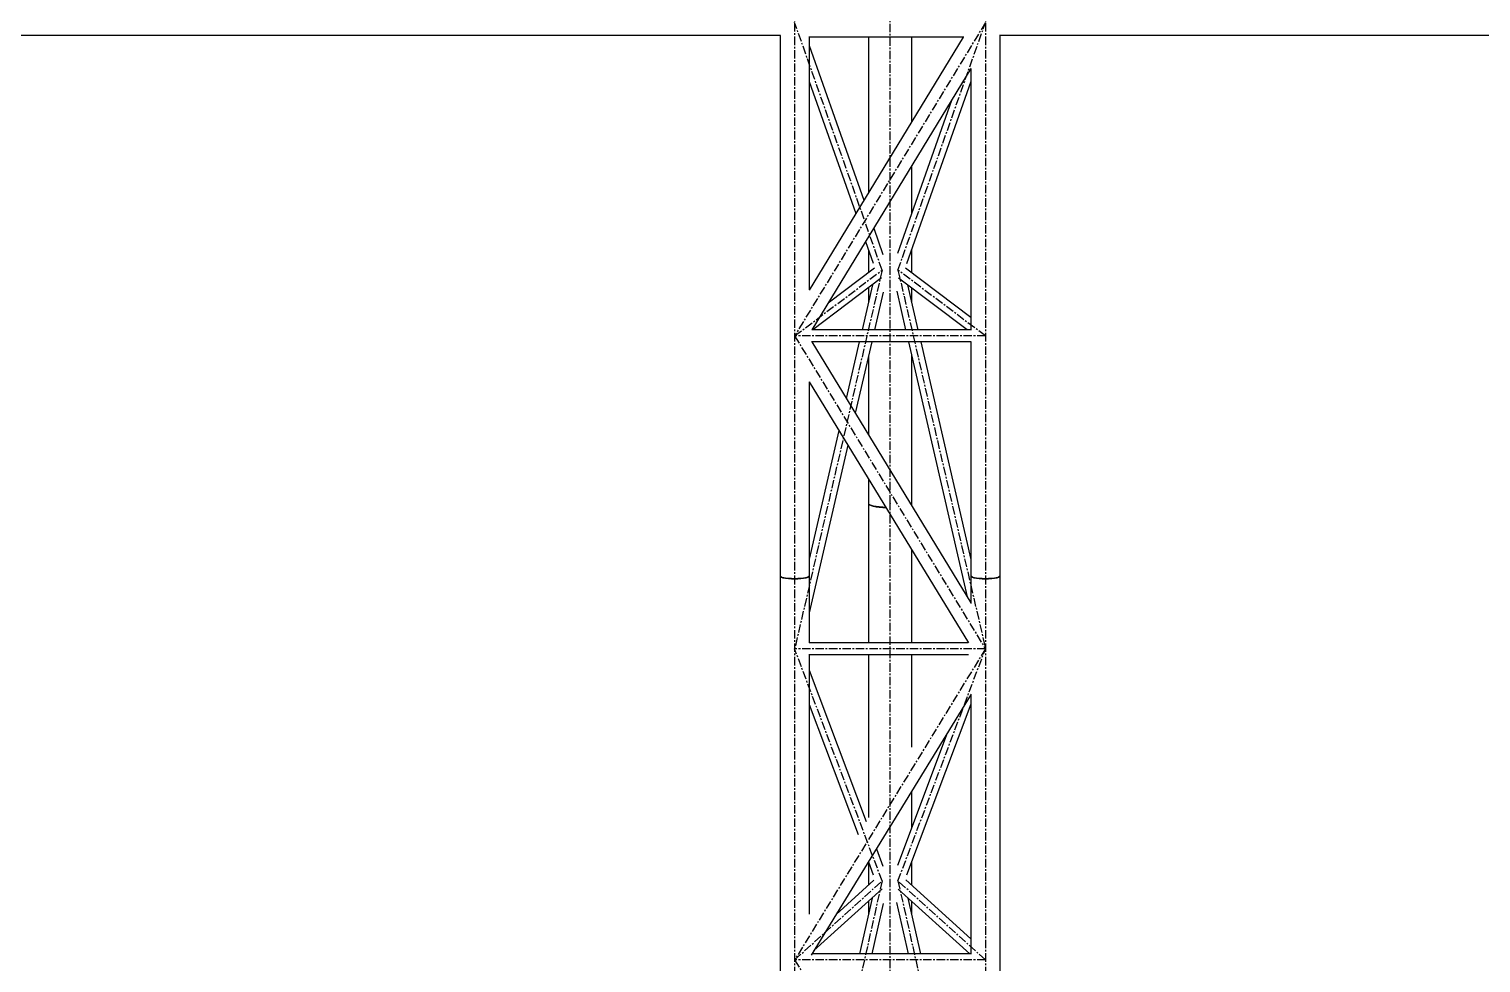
# Model space of a CAD drawing. Header units: millimetres. Extents: x 5143 to 30813, y 232 to 21408.
# Drawn here: x 14363 to 15732, y 3234 to 4114 of the extents above; entities that cross this region are included whole.
import ezdxf

# ---------------------------------------------------------------- set-up
doc = ezdxf.new("R2010")
doc.units = ezdxf.units.MM
doc.header["$LTSCALE"] = 0.25
doc.linetypes.add('CENTER', pattern=[50.8, 31.75, -6.35, 6.35, -6.35])
doc.linetypes.add('XKITLINE00', pattern=[0])

msp = doc.modelspace()

# ---------------------------------------------------------------- linework, layer by layer
at = {"color": 8, "linetype": 'CENTER'}
for p, q in [((15175, 3666.9), (15175, 4835.7)), ((15085, 4780.4), (15085, 3598.6)), ((15265, 4780.4), (15265, 3598.6)), ((15167.5, 3887.2), (15085, 4120.6)), ((15265, 4120.6), (15085, 3825.1)), ((15182.5, 3887.2), (15265, 4120.6)), ((15167.5, 3887.2), (15085, 3530.1)), ((15085, 3825.1), (15167.5, 3887.2)), ((15182.5, 3887.2), (15265, 3530.1)), ((15265, 3825.1), (15182.5, 3887.2)), ((15085, 3825.1), (15265, 3530.1)), ((15265, 3825.1), (15085, 3825.1)), ((15175, 2505.2), (15175, 3666.9)), ((15085, 3598.6), (15085, 2425.1)), ((15265, 3598.6), (15265, 2425.1)), ((15167.5, 3311.2), (15085, 3530.1)), ((15265, 3530.1), (15085, 3236.7)), ((15265, 3530.1), (15085, 3530.1)), ((15182.5, 3311.2), (15265, 3530.1)), ((15167.5, 3311.2), (15085, 2943.3)), ((15085, 3236.7), (15167.5, 3311.2)), ((15182.5, 3311.2), (15265, 2943.3)), ((15265, 3236.7), (15182.5, 3311.2)), ((15085, 3236.7), (15265, 2943.3)), ((15265, 3236.7), (15085, 3236.7))]:
    msp.add_line(p, q, dxfattribs=at)
at = {"color": 8, "linetype": 'XKITLINE00'}
for p, q in [((15071.7, 4108.4), (13638.3, 4108.4)), ((15071.3, 4108.4), (15071.3, 3598.6)), ((15244.5, 4106.9), (15098.4, 4106.9)), ((15098.6, 4106.9), (15098.6, 3868.5)), ((15243.9, 4106.9), (15098.6, 3868.4)), ((15098.6, 4099.1), (15150.2, 3953.1)), ((15154.7, 4106.9), (15154.7, 3960.5)), ((15195.3, 4106.9), (15195.3, 4027.1)), ((16711.7, 4108.4), (15278.3, 4108.4)), ((15278.6, 4108.4), (15278.6, 3598.6)), ((15251.3, 4077.2), (15101.1, 3830.7)), ((15251.3, 4077.2), (15251.3, 3830.6)), ((15098.6, 4064.9), (15142.6, 3940.6)), ((15251.3, 4064.9), (15190.6, 3893.1)), ((15233, 4047.1), (15181.9, 3902.7)), ((15195.3, 3985.2), (15195.3, 3940.4)), ((15159.6, 3926.6), (15168.3, 3901.9)), ((15152, 3914.1), (15159.2, 3893.7)), ((15154.7, 3906.3), (15154.7, 3884.7)), ((15195.3, 3906.4), (15195.3, 3884.7)), ((15167, 3879.8), (15102, 3830.8)), ((15160.3, 3888.9), (15116.6, 3856)), ((15247.9, 3830.8), (15183.1, 3879.6)), ((15251.3, 3842.5), (15189.5, 3889.1)), ((15158.4, 3873.3), (15148.6, 3830.8)), ((15154.7, 3870.5), (15154.7, 3857.1)), ((15168.5, 3866.4), (15160.3, 3830.8)), ((15181.3, 3867.3), (15189.7, 3830.8)), ((15191.5, 3873.3), (15201.3, 3830.8)), ((15195.3, 3870.4), (15195.3, 3856.9)), ((15251.3, 3830.8), (15101.3, 3830.8)), ((15251.4, 3819.4), (15101, 3819.4)), ((15101.2, 3819.4), (15251.3, 3573.4)), ((15146, 3819.4), (15133.7, 3766.2)), ((15157.7, 3819.4), (15142.2, 3752.3)), ((15192.4, 3819.4), (15247.9, 3579.1)), ((15204, 3819.4), (15251.3, 3614.3)), ((15251.3, 3819.4), (15251.3, 3598.6)), ((15154.7, 3806.5), (15154.7, 3731.8)), ((15195.3, 3806.7), (15195.3, 3666.9)), ((15098.6, 3781.8), (15098.6, 3598.6)), ((15098.7, 3781.8), (15248.9, 3535.6)), ((15126.7, 3735.9), (15098.6, 3614.5)), ((15135.2, 3722), (15098.6, 3563.9)), ((15154.7, 3689.9), (15154.7, 3666.9)), ((15154.7, 3666.9), (15155, 3666.2)), ((15154.7, 3666.9), (15154.7, 3535.8)), ((15154.7, 3666.9), (15155, 3666.3)), ((15155.9, 3665.7), (15155, 3666.3)), ((15155.9, 3665.5), (15155, 3666.2)), ((15157.4, 3665.1), (15155.9, 3665.7)), ((15157.4, 3664.8), (15155.9, 3665.5)), ((15159.4, 3664.6), (15157.4, 3665.1)), ((15159.4, 3664.2), (15157.4, 3664.8)), ((15160.3, 3664.3), (15158.9, 3664.7)), ((15161.9, 3664.2), (15159.4, 3664.6)), ((15161.9, 3663.6), (15159.4, 3664.2)), ((15162.7, 3663.8), (15160.3, 3664.3)), ((15164.8, 3663.8), (15161.9, 3664.2)), ((15164.8, 3663.2), (15161.9, 3663.6)), ((15165.4, 3663.4), (15162.7, 3663.8)), ((15168.1, 3663.5), (15164.8, 3663.8)), ((15168.1, 3662.9), (15164.8, 3663.2)), ((15168.5, 3663.1), (15165.4, 3663.4)), ((15170.9, 3663.4), (15168.1, 3663.5)), ((15171.3, 3662.7), (15168.1, 3662.9)), ((15171.2, 3663), (15168.5, 3663.1)), ((15195, 3666.3), (15194.8, 3666.2)), ((15195, 3666.2), (15194.8, 3666)), ((15195.3, 3666.9), (15195, 3666.2)), ((15195.3, 3666.9), (15195, 3666.3)), ((15195.3, 3666.9), (15195.3, 3665.3)), ((15195.3, 3623.4), (15195.3, 3535.8)), ((15071.3, 3598.6), (15071.7, 3598.1)), ((15071.3, 3598.6), (15071.3, 2425.1)), ((15071.3, 3598.6), (15071.7, 3598)), ((15072.7, 3597.6), (15071.7, 3598.1)), ((15072.7, 3597.4), (15071.7, 3598)), ((15074.3, 3597.1), (15072.7, 3597.6)), ((15074.3, 3596.8), (15072.7, 3597.4)), ((15074.8, 3596.9), (15073.2, 3597.4)), ((15076.5, 3596.7), (15074.3, 3597.1)), ((15076.5, 3596.3), (15074.3, 3596.8)), ((15076.9, 3596.4), (15074.8, 3596.9)), ((15079.1, 3596.4), (15076.5, 3596.7)), ((15079.1, 3596), (15076.5, 3596.3)), ((15079.3, 3596.1), (15076.9, 3596.4)), ((15082, 3596.3), (15079.1, 3596.4)), ((15082, 3595.8), (15079.1, 3596)), ((15082.1, 3595.9), (15079.3, 3596.1)), ((15085, 3596.2), (15082, 3596.3)), ((15085, 3595.7), (15082, 3595.8)), ((15085, 3595.8), (15082.1, 3595.9)), ((15088, 3596.3), (15085, 3596.2)), ((15087.9, 3595.9), (15085, 3595.8)), ((15088, 3595.8), (15085, 3595.7)), ((15090.7, 3596.1), (15087.9, 3595.9)), ((15090.9, 3596.4), (15088, 3596.3)), ((15090.9, 3596), (15088, 3595.8)), ((15093.1, 3596.4), (15090.7, 3596.1)), ((15093.5, 3596.7), (15090.9, 3596.4)), ((15093.5, 3596.3), (15090.9, 3596)), ((15095.2, 3596.9), (15093.1, 3596.4)), ((15095.7, 3597.1), (15093.5, 3596.7)), ((15095.7, 3596.8), (15093.5, 3596.3)), ((15096.8, 3597.4), (15095.2, 3596.9)), ((15097.3, 3597.6), (15095.7, 3597.1)), ((15097.3, 3597.4), (15095.7, 3596.8)), ((15098.3, 3598.1), (15097.3, 3597.6)), ((15098.3, 3598), (15097.3, 3597.4)), ((15098.6, 3598.6), (15098.3, 3598.1)), ((15098.6, 3598.6), (15098.3, 3598)), ((15098.6, 3598.6), (15098.6, 3535.6)), ((15251.3, 3598.6), (15251.7, 3598.1)), ((15251.3, 3598.6), (15251.3, 3572.8)), ((15251.3, 3598.6), (15251.7, 3598)), ((15252.7, 3597.6), (15251.7, 3598.1)), ((15252.7, 3597.4), (15251.7, 3598)), ((15254.3, 3597.1), (15252.7, 3597.6)), ((15254.3, 3596.8), (15252.7, 3597.4)), ((15254.8, 3596.9), (15253.2, 3597.4)), ((15256.5, 3596.7), (15254.3, 3597.1)), ((15256.5, 3596.4), (15254.3, 3596.8)), ((15256.9, 3596.5), (15254.8, 3596.9)), ((15259.1, 3596.4), (15256.5, 3596.7)), ((15259.1, 3596), (15256.5, 3596.4)), ((15259.3, 3596.1), (15256.9, 3596.5)), ((15262, 3596.3), (15259.1, 3596.4)), ((15262, 3595.8), (15259.1, 3596)), ((15262.1, 3595.9), (15259.3, 3596.1)), ((15265, 3596.2), (15262, 3596.3)), ((15265, 3595.7), (15262, 3595.8)), ((15265, 3595.8), (15262.1, 3595.9)), ((15268, 3596.3), (15265, 3596.2)), ((15267.9, 3595.9), (15265, 3595.8)), ((15268, 3595.8), (15265, 3595.7)), ((15270.7, 3596.1), (15267.9, 3595.9)), ((15270.9, 3596.4), (15268, 3596.3)), ((15270.9, 3596), (15268, 3595.8)), ((15273.1, 3596.5), (15270.7, 3596.1)), ((15273.5, 3596.7), (15270.9, 3596.4)), ((15273.5, 3596.4), (15270.9, 3596)), ((15275.2, 3596.9), (15273.1, 3596.5)), ((15275.7, 3597.1), (15273.5, 3596.7)), ((15275.7, 3596.8), (15273.5, 3596.4)), ((15276.7, 3597.4), (15275.2, 3596.9)), ((15277.3, 3597.6), (15275.7, 3597.1)), ((15277.3, 3597.4), (15275.7, 3596.8)), ((15278.3, 3598.1), (15277.3, 3597.6)), ((15278.3, 3598), (15277.3, 3597.4)), ((15278.6, 3598.6), (15278.3, 3598.1)), ((15278.6, 3598.6), (15278.3, 3598)), ((15278.6, 3598.6), (15278.6, 2425.1)), ((15248.7, 3535.8), (15098.6, 3535.8)), ((15249, 3524.4), (15098.5, 3524.4)), ((15098.6, 3524.4), (15098.6, 3279.8)), ((15154.7, 3524.4), (15154.7, 3371.1)), ((15195.3, 3524.4), (15195.3, 3437.3)), ((15098.6, 3510), (15152.4, 3367.4)), ((15251.6, 3487.4), (15100.6, 3241.3)), ((15251.3, 3487), (15251.3, 3242.2)), ((15098.6, 3477.7), (15144.9, 3355.1)), ((15251.3, 3477.8), (15190.6, 3316.5)), ((15228.9, 3450.5), (15182, 3325.9)), ((15195.3, 3395.7), (15195.3, 3361.3)), ((15154.6, 3329.3), (15159.2, 3317.1)), ((15154.7, 3329), (15154.7, 3307.3)), ((15162.1, 3341.6), (15168.3, 3325.2)), ((15195.3, 3329.1), (15195.3, 3307.3)), ((15167.5, 3303.6), (15103.1, 3245.5)), ((15159.8, 3311.9), (15124.1, 3279.7)), ((15250.2, 3242.4), (15182.6, 3303.4)), ((15251.3, 3256.7), (15190, 3312.1)), ((15158, 3295), (15146.2, 3242.4)), ((15154.7, 3292), (15154.7, 3280.2)), ((15168.6, 3290), (15157.9, 3242.4)), ((15181.2, 3291), (15192.1, 3242.4)), ((15191.9, 3295), (15203.7, 3242.4)), ((15195.3, 3292), (15195.3, 3280)), ((15251.3, 3242.4), (15101.3, 3242.4))]:
    msp.add_line(p, q, dxfattribs=at)
for centre in [(15167.5, 3887.2), (15167.5, 3887.2), (15167.5, 3887.2), (15182.5, 3887.2), (15182.5, 3887.2), (15182.5, 3887.2), (15085, 3825.1), (15085, 3825.1), (15085, 3825.1), (15085, 3825.1), (15265, 3825.1), (15265, 3825.1), (15175, 3666.9), (15175, 3666.9), (15085, 3598.6), (15085, 3598.6), (15265, 3598.6), (15265, 3598.6), (15085, 3530.1), (15085, 3530.1), (15085, 3530.1), (15265, 3530.1), (15265, 3530.1), (15265, 3530.1), (15265, 3530.1), (15265, 3530.1), (15167.5, 3311.2), (15167.5, 3311.2), (15167.5, 3311.2), (15182.5, 3311.2), (15182.5, 3311.2), (15182.5, 3311.2), (15085, 3236.7), (15085, 3236.7), (15085, 3236.7), (15085, 3236.7), (15265, 3236.7), (15265, 3236.7)]:
    msp.add_circle(centre, 0.05, dxfattribs=at)

doc.saveas('drawing.dxf')
